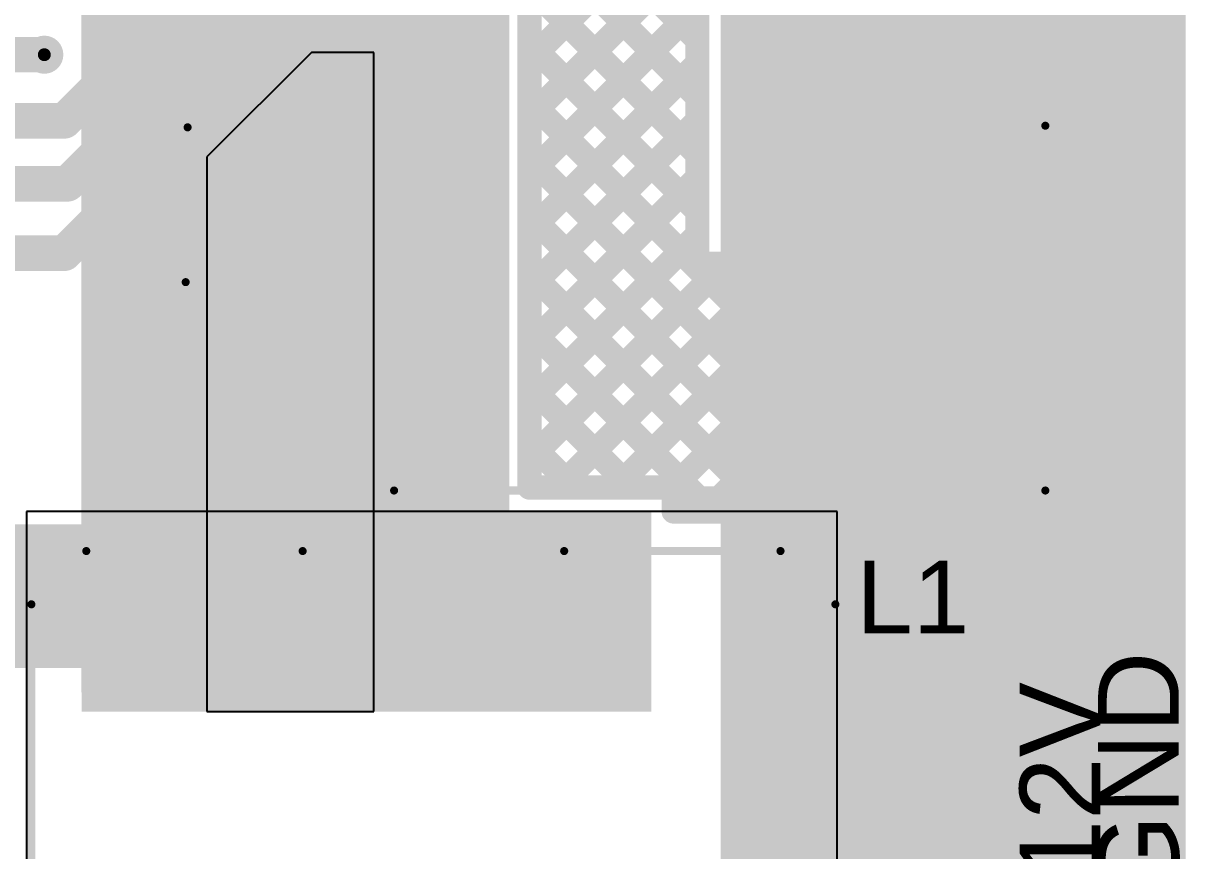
# Model space of a CAD drawing. Header units: millimetres. Extents: x -0.2 to 1.92, y -0.23 to 1.32.
# Drawn here: x 1.191 to 1.911, y 0.285 to 0.797 of the extents above; entities that cross this region are included whole.
import ezdxf

# ---------------------------------------------------------------- set-up
doc = ezdxf.new("R2010")
doc.units = ezdxf.units.MM
doc.header["$MEASUREMENT"] = 0
for name, color, linetype in [('BottomLayer', 5, 'Continuous'), ('BottomSolder', 6, 'Continuous'), ('TopLayer', 1, 'Continuous'), ('TopOverlay', 2, 'Continuous'), ('TopPaste', 8, 'Continuous'), ('TopSolder', 216, 'Continuous'), ('ViaHoleLayer', 16, 'Continuous')]:
    doc.layers.add(name, color=color, linetype=linetype)
doc.styles.add('Arial', font='', dxfattribs={"height": 0.2})
doc.styles.get('Arial').set_extended_font_data('Arial')

# ---------------------------------------------------------------- blocks, each defined once
blk = doc.blocks.new('VT1H471MI135000CE0_6')
at = {"layer": 'TopLayer'}
for points in [[(-0.32461, 0.03445), (-0.08051, 0.03445), (-0.08051, -0.03445), (-0.32461, -0.03445)], [(0.08051, 0.03445), (0.32461, 0.03445), (0.32461, -0.03445), (0.08051, -0.03445)]]:
    blk.add_hatch(color=1, dxfattribs=at).paths.add_polyline_path(points)
at = {"layer": 'TopPaste'}
for points in [[(-0.32461, 0.03445), (-0.08051, 0.03445), (-0.08051, -0.03445), (-0.32461, -0.03445)], [(0.08051, 0.03445), (0.32461, 0.03445), (0.32461, -0.03445), (0.08051, -0.03445)]]:
    blk.add_hatch(color=8, dxfattribs=at).paths.add_polyline_path(points)
at = {"layer": 'TopSolder'}
for points in [[(-0.32861, 0.03845), (-0.07651, 0.03845), (-0.07651, -0.03845), (-0.32861, -0.03845)], [(0.07651, 0.03845), (0.32861, 0.03845), (0.32861, -0.03845), (0.07651, -0.03845)]]:
    blk.add_hatch(color=216, dxfattribs=at).paths.add_polyline_path(points)
at = {"layer": 'TopOverlay', "const_width": 0.005}
for points in [[(-0.26488, -0.1389), (-0.26367, -0.04299)], [(0.26758, -0.268), (0.26758, -0.042)], [(-0.26488, -0.1389), (-0.13578, -0.268)], [(-0.13578, -0.268), (0.26758, -0.268)]]:
    blk.add_lwpolyline(points, dxfattribs=at)
at = {"layer": 'TopOverlay', "const_width": 0.0025}
for points in [[(-0.26492, -0.04299, 1), (-0.26242, -0.04299, 1)], [(0.26633, -0.042, 1), (0.26883, -0.042, 1)], [(-0.26613, -0.1389, 1), (-0.26363, -0.1389, 1)], [(-0.26613, -0.1389, 1), (-0.26363, -0.1389, 1)], [(-0.13703, -0.268, 1), (-0.13453, -0.268, 1)], [(-0.13703, -0.268, 1), (-0.13453, -0.268, 1)], [(0.26633, -0.268, 1), (0.26883, -0.268, 1)], [(0.26633, -0.268, 1), (0.26883, -0.268, 1)]]:
    blk.add_lwpolyline(points, format="xyb", close=True, dxfattribs=at)
blk = doc.blocks.new('SLF12575T_221M1R3_PF_41')
at = {"layer": 'TopLayer'}
blk.add_hatch(color=1, dxfattribs=at).paths.add_polyline_path([(0.16732, 0.06299), (0.26969, 0.06299), (0.26969, -0.06299), (0.16732, -0.06299)])
at = {"layer": 'TopPaste'}
blk.add_hatch(color=8, dxfattribs=at).paths.add_polyline_path([(0.16732, 0.06299), (0.26969, 0.06299), (0.26969, -0.06299), (0.16732, -0.06299)])
at = {"layer": 'TopSolder'}
blk.add_hatch(color=216, dxfattribs=at).paths.add_polyline_path([(0.16332, 0.06699), (0.27369, 0.06699), (0.27369, -0.06699), (0.16332, -0.06699)])
at = {"layer": 'TopOverlay', "const_width": 0.005}
for points in [[(-0.188, 0.249), (0.217, 0.249)], [(0.25, 0.215), (0.25, 0.081)], [(0.25, -0.081), (0.25, -0.215)], [(-0.217, -0.249), (0.217, -0.249)]]:
    blk.add_lwpolyline(points, dxfattribs=at)
at = {"layer": 'TopOverlay', "const_width": 0.0025}
for points in [[(0.21575, 0.249, 1), (0.21825, 0.249, 1)], [(0.21575, 0.249, 1), (0.21825, 0.249, 1)], [(0.24875, 0.215, 1), (0.25125, 0.215, 1)], [(0.24875, 0.215, 1), (0.25125, 0.215, 1)], [(0.24875, 0.081, 1), (0.25125, 0.081, 1)], [(0.24875, -0.081, 1), (0.25125, -0.081, 1)], [(0.24875, -0.215, 1), (0.25125, -0.215, 1)], [(0.24875, -0.215, 1), (0.25125, -0.215, 1)], [(0.21575, -0.249, 1), (0.21825, -0.249, 1)], [(0.21575, -0.249, 1), (0.21825, -0.249, 1)]]:
    blk.add_lwpolyline(points, format="xyb", close=True, dxfattribs=at)
at = {"layer": 'TopOverlay', "const_width": 0.005}
for points in [[(0.217, 0.249, -0.414214), (0.25, 0.215)], [(0.25, -0.215, -0.414214), (0.217, -0.249)]]:
    blk.add_lwpolyline(points, format="xyb", dxfattribs=at)

msp = doc.modelspace()

# ---------------------------------------------------------------- hatches: boundary and pattern name
at = {"layer": 'BottomLayer'}
for points in [[(1.911, 1.306), (1.623, 1.306), (1.623, -0.082), (1.911, -0.082)], [(1.356, 0.373), (1.492, 0.373), (1.492, 0.895), (1.356, 0.895)], [(1.31069, 0.371), (1.58, 0.371), (1.58, 0.49532), (1.31069, 0.49532)]]:
    msp.add_hatch(color=5, dxfattribs=at).paths.add_polyline_path(points)
h = msp.add_hatch(color=5, dxfattribs=at)
edge = h.paths.add_edge_path()
edge.add_arc((1.204, 0.778), 0.01181, 0, 360)
h = msp.add_hatch(color=5, dxfattribs=at)
edge = h.paths.add_edge_path()
edge.add_arc((1.32889, 0.721), 0.01181, 0, 360)
h = msp.add_hatch(color=5, dxfattribs=at)
edge = h.paths.add_edge_path()
edge.add_arc((1.35689, 0.721), 0.01181, 0, 360)
h = msp.add_hatch(color=5, dxfattribs=at)
edge = h.paths.add_edge_path()
edge.add_arc((1.38489, 0.721), 0.01181, 0, 360)
h = msp.add_hatch(color=5, dxfattribs=at)
edge = h.paths.add_edge_path()
edge.add_arc((1.41289, 0.721), 0.01181, 0, 360)
h = msp.add_hatch(color=5, dxfattribs=at)
edge = h.paths.add_edge_path()
edge.add_arc((1.44089, 0.721), 0.01181, 0, 360)
h = msp.add_hatch(color=5, dxfattribs=at)
edge = h.paths.add_edge_path()
edge.add_arc((1.46889, 0.721), 0.01181, 0, 360)
h = msp.add_hatch(color=5, dxfattribs=at)
edge = h.paths.add_edge_path()
edge.add_arc((1.64399, 0.721), 0.01181, 0, 360)
h = msp.add_hatch(color=5, dxfattribs=at)
edge = h.paths.add_edge_path()
edge.add_arc((1.67199, 0.721), 0.01181, 0, 360)
h = msp.add_hatch(color=5, dxfattribs=at)
edge = h.paths.add_edge_path()
edge.add_arc((1.69999, 0.721), 0.01181, 0, 360)
h = msp.add_hatch(color=5, dxfattribs=at)
edge = h.paths.add_edge_path()
edge.add_arc((1.72799, 0.721), 0.01181, 0, 360)
h = msp.add_hatch(color=5, dxfattribs=at)
edge = h.paths.add_edge_path()
edge.add_arc((1.75599, 0.721), 0.01181, 0, 360)
h = msp.add_hatch(color=5, dxfattribs=at)
edge = h.paths.add_edge_path()
edge.add_arc((1.78399, 0.721), 0.01181, 0, 360)
h = msp.add_hatch(color=5, dxfattribs=at)
edge = h.paths.add_edge_path()
edge.add_arc((1.81199, 0.721), 0.01181, 0, 360)
h = msp.add_hatch(color=5, dxfattribs=at)
edge = h.paths.add_edge_path()
edge.add_arc((1.83999, 0.721), 0.01181, 0, 360)
h = msp.add_hatch(color=5, dxfattribs=at)
edge = h.paths.add_edge_path()
edge.add_arc((1.86799, 0.721), 0.01181, 0, 360)
h = msp.add_hatch(color=5, dxfattribs=at)
edge = h.paths.add_edge_path()
edge.add_arc((1.32889, 0.687), 0.01181, 0, 360)
h = msp.add_hatch(color=5, dxfattribs=at)
edge = h.paths.add_edge_path()
edge.add_arc((1.35689, 0.687), 0.01181, 0, 360)
h = msp.add_hatch(color=5, dxfattribs=at)
edge = h.paths.add_edge_path()
edge.add_arc((1.38489, 0.687), 0.01181, 0, 360)
h = msp.add_hatch(color=5, dxfattribs=at)
edge = h.paths.add_edge_path()
edge.add_arc((1.41289, 0.687), 0.01181, 0, 360)
h = msp.add_hatch(color=5, dxfattribs=at)
edge = h.paths.add_edge_path()
edge.add_arc((1.44089, 0.687), 0.01181, 0, 360)
h = msp.add_hatch(color=5, dxfattribs=at)
edge = h.paths.add_edge_path()
edge.add_arc((1.46889, 0.687), 0.01181, 0, 360)
h = msp.add_hatch(color=5, dxfattribs=at)
edge = h.paths.add_edge_path()
edge.add_arc((1.64399, 0.687), 0.01181, 0, 360)
h = msp.add_hatch(color=5, dxfattribs=at)
edge = h.paths.add_edge_path()
edge.add_arc((1.67199, 0.687), 0.01181, 0, 360)
h = msp.add_hatch(color=5, dxfattribs=at)
edge = h.paths.add_edge_path()
edge.add_arc((1.69999, 0.687), 0.01181, 0, 360)
h = msp.add_hatch(color=5, dxfattribs=at)
edge = h.paths.add_edge_path()
edge.add_arc((1.72799, 0.687), 0.01181, 0, 360)
h = msp.add_hatch(color=5, dxfattribs=at)
edge = h.paths.add_edge_path()
edge.add_arc((1.75599, 0.687), 0.01181, 0, 360)
h = msp.add_hatch(color=5, dxfattribs=at)
edge = h.paths.add_edge_path()
edge.add_arc((1.78399, 0.687), 0.01181, 0, 360)
h = msp.add_hatch(color=5, dxfattribs=at)
edge = h.paths.add_edge_path()
edge.add_arc((1.81199, 0.687), 0.01181, 0, 360)
h = msp.add_hatch(color=5, dxfattribs=at)
edge = h.paths.add_edge_path()
edge.add_arc((1.83999, 0.687), 0.01181, 0, 360)
h = msp.add_hatch(color=5, dxfattribs=at)
edge = h.paths.add_edge_path()
edge.add_arc((1.86799, 0.687), 0.01181, 0, 360)
h = msp.add_hatch(color=5, dxfattribs=at)
edge = h.paths.add_edge_path()
edge.add_arc((1.331, 0.474), 0.01181, 0, 360)
h = msp.add_hatch(color=5, dxfattribs=at)
edge = h.paths.add_edge_path()
edge.add_arc((1.365, 0.474), 0.01181, 0, 360)
h = msp.add_hatch(color=5, dxfattribs=at)
edge = h.paths.add_edge_path()
edge.add_arc((1.525, 0.474), 0.01181, 0, 360)
h = msp.add_hatch(color=5, dxfattribs=at)
edge = h.paths.add_edge_path()
edge.add_arc((1.559, 0.474), 0.01181, 0, 360)
h = msp.add_hatch(color=5, dxfattribs=at)
edge = h.paths.add_edge_path()
edge.add_arc((1.331, 0.446), 0.01181, 0, 360)
h = msp.add_hatch(color=5, dxfattribs=at)
edge = h.paths.add_edge_path()
edge.add_arc((1.365, 0.446), 0.01181, 0, 360)
h = msp.add_hatch(color=5, dxfattribs=at)
edge = h.paths.add_edge_path()
edge.add_arc((1.525, 0.446), 0.01181, 0, 360)
h = msp.add_hatch(color=5, dxfattribs=at)
edge = h.paths.add_edge_path()
edge.add_arc((1.559, 0.446), 0.01181, 0, 360)
h = msp.add_hatch(color=5, dxfattribs=at)
edge = h.paths.add_edge_path()
edge.add_arc((1.184, 0.426), 0.01181, 0, 360)
h = msp.add_hatch(color=5, dxfattribs=at)
edge = h.paths.add_edge_path()
edge.add_arc((1.331, 0.418), 0.01181, 0, 360)
h = msp.add_hatch(color=5, dxfattribs=at)
edge = h.paths.add_edge_path()
edge.add_arc((1.365, 0.418), 0.01181, 0, 360)
h = msp.add_hatch(color=5, dxfattribs=at)
edge = h.paths.add_edge_path()
edge.add_arc((1.525, 0.418), 0.01181, 0, 360)
h = msp.add_hatch(color=5, dxfattribs=at)
edge = h.paths.add_edge_path()
edge.add_arc((1.559, 0.418), 0.01181, 0, 360)
h = msp.add_hatch(color=5, dxfattribs=at)
edge = h.paths.add_edge_path()
edge.add_arc((1.331, 0.39), 0.01181, 0, 360)
h = msp.add_hatch(color=5, dxfattribs=at)
edge = h.paths.add_edge_path()
edge.add_arc((1.365, 0.39), 0.01181, 0, 360)
h = msp.add_hatch(color=5, dxfattribs=at)
edge = h.paths.add_edge_path()
edge.add_arc((1.525, 0.39), 0.01181, 0, 360)
h = msp.add_hatch(color=5, dxfattribs=at)
edge = h.paths.add_edge_path()
edge.add_arc((1.559, 0.39), 0.01181, 0, 360)
at = {"layer": 'BottomSolder'}
h = msp.add_hatch(color=6, dxfattribs=at)
edge = h.paths.add_edge_path()
edge.add_arc((1.32889, 0.721), 0.01581, 0, 360)
h = msp.add_hatch(color=6, dxfattribs=at)
edge = h.paths.add_edge_path()
edge.add_arc((1.35689, 0.721), 0.01581, 0, 360)
h = msp.add_hatch(color=6, dxfattribs=at)
edge = h.paths.add_edge_path()
edge.add_arc((1.38489, 0.721), 0.01581, 0, 360)
h = msp.add_hatch(color=6, dxfattribs=at)
edge = h.paths.add_edge_path()
edge.add_arc((1.41289, 0.721), 0.01581, 0, 360)
h = msp.add_hatch(color=6, dxfattribs=at)
edge = h.paths.add_edge_path()
edge.add_arc((1.44089, 0.721), 0.01581, 0, 360)
h = msp.add_hatch(color=6, dxfattribs=at)
edge = h.paths.add_edge_path()
edge.add_arc((1.46889, 0.721), 0.01581, 0, 360)
h = msp.add_hatch(color=6, dxfattribs=at)
edge = h.paths.add_edge_path()
edge.add_arc((1.64399, 0.721), 0.01581, 0, 360)
h = msp.add_hatch(color=6, dxfattribs=at)
edge = h.paths.add_edge_path()
edge.add_arc((1.67199, 0.721), 0.01581, 0, 360)
h = msp.add_hatch(color=6, dxfattribs=at)
edge = h.paths.add_edge_path()
edge.add_arc((1.69999, 0.721), 0.01581, 0, 360)
h = msp.add_hatch(color=6, dxfattribs=at)
edge = h.paths.add_edge_path()
edge.add_arc((1.72799, 0.721), 0.01581, 0, 360)
h = msp.add_hatch(color=6, dxfattribs=at)
edge = h.paths.add_edge_path()
edge.add_arc((1.75599, 0.721), 0.01581, 0, 360)
h = msp.add_hatch(color=6, dxfattribs=at)
edge = h.paths.add_edge_path()
edge.add_arc((1.78399, 0.721), 0.01581, 0, 360)
h = msp.add_hatch(color=6, dxfattribs=at)
edge = h.paths.add_edge_path()
edge.add_arc((1.81199, 0.721), 0.01581, 0, 360)
h = msp.add_hatch(color=6, dxfattribs=at)
edge = h.paths.add_edge_path()
edge.add_arc((1.83999, 0.721), 0.01581, 0, 360)
h = msp.add_hatch(color=6, dxfattribs=at)
edge = h.paths.add_edge_path()
edge.add_arc((1.86799, 0.721), 0.01581, 0, 360)
h = msp.add_hatch(color=6, dxfattribs=at)
edge = h.paths.add_edge_path()
edge.add_arc((1.32889, 0.687), 0.01581, 0, 360)
h = msp.add_hatch(color=6, dxfattribs=at)
edge = h.paths.add_edge_path()
edge.add_arc((1.35689, 0.687), 0.01581, 0, 360)
h = msp.add_hatch(color=6, dxfattribs=at)
edge = h.paths.add_edge_path()
edge.add_arc((1.38489, 0.687), 0.01581, 0, 360)
h = msp.add_hatch(color=6, dxfattribs=at)
edge = h.paths.add_edge_path()
edge.add_arc((1.41289, 0.687), 0.01581, 0, 360)
h = msp.add_hatch(color=6, dxfattribs=at)
edge = h.paths.add_edge_path()
edge.add_arc((1.44089, 0.687), 0.01581, 0, 360)
h = msp.add_hatch(color=6, dxfattribs=at)
edge = h.paths.add_edge_path()
edge.add_arc((1.46889, 0.687), 0.01581, 0, 360)
h = msp.add_hatch(color=6, dxfattribs=at)
edge = h.paths.add_edge_path()
edge.add_arc((1.64399, 0.687), 0.01581, 0, 360)
h = msp.add_hatch(color=6, dxfattribs=at)
edge = h.paths.add_edge_path()
edge.add_arc((1.67199, 0.687), 0.01581, 0, 360)
h = msp.add_hatch(color=6, dxfattribs=at)
edge = h.paths.add_edge_path()
edge.add_arc((1.69999, 0.687), 0.01581, 0, 360)
h = msp.add_hatch(color=6, dxfattribs=at)
edge = h.paths.add_edge_path()
edge.add_arc((1.72799, 0.687), 0.01581, 0, 360)
h = msp.add_hatch(color=6, dxfattribs=at)
edge = h.paths.add_edge_path()
edge.add_arc((1.75599, 0.687), 0.01581, 0, 360)
h = msp.add_hatch(color=6, dxfattribs=at)
edge = h.paths.add_edge_path()
edge.add_arc((1.78399, 0.687), 0.01581, 0, 360)
h = msp.add_hatch(color=6, dxfattribs=at)
edge = h.paths.add_edge_path()
edge.add_arc((1.81199, 0.687), 0.01581, 0, 360)
h = msp.add_hatch(color=6, dxfattribs=at)
edge = h.paths.add_edge_path()
edge.add_arc((1.83999, 0.687), 0.01581, 0, 360)
h = msp.add_hatch(color=6, dxfattribs=at)
edge = h.paths.add_edge_path()
edge.add_arc((1.86799, 0.687), 0.01581, 0, 360)
h = msp.add_hatch(color=6, dxfattribs=at)
edge = h.paths.add_edge_path()
edge.add_arc((1.331, 0.474), 0.01581, 0, 360)
h = msp.add_hatch(color=6, dxfattribs=at)
edge = h.paths.add_edge_path()
edge.add_arc((1.365, 0.474), 0.01581, 0, 360)
h = msp.add_hatch(color=6, dxfattribs=at)
edge = h.paths.add_edge_path()
edge.add_arc((1.525, 0.474), 0.01581, 0, 360)
h = msp.add_hatch(color=6, dxfattribs=at)
edge = h.paths.add_edge_path()
edge.add_arc((1.559, 0.474), 0.01581, 0, 360)
h = msp.add_hatch(color=6, dxfattribs=at)
edge = h.paths.add_edge_path()
edge.add_arc((1.331, 0.446), 0.01581, 0, 360)
h = msp.add_hatch(color=6, dxfattribs=at)
edge = h.paths.add_edge_path()
edge.add_arc((1.365, 0.446), 0.01581, 0, 360)
h = msp.add_hatch(color=6, dxfattribs=at)
edge = h.paths.add_edge_path()
edge.add_arc((1.525, 0.446), 0.01581, 0, 360)
h = msp.add_hatch(color=6, dxfattribs=at)
edge = h.paths.add_edge_path()
edge.add_arc((1.559, 0.446), 0.01581, 0, 360)
h = msp.add_hatch(color=6, dxfattribs=at)
edge = h.paths.add_edge_path()
edge.add_arc((1.331, 0.418), 0.01581, 0, 360)
h = msp.add_hatch(color=6, dxfattribs=at)
edge = h.paths.add_edge_path()
edge.add_arc((1.365, 0.418), 0.01581, 0, 360)
h = msp.add_hatch(color=6, dxfattribs=at)
edge = h.paths.add_edge_path()
edge.add_arc((1.525, 0.418), 0.01581, 0, 360)
h = msp.add_hatch(color=6, dxfattribs=at)
edge = h.paths.add_edge_path()
edge.add_arc((1.559, 0.418), 0.01581, 0, 360)
h = msp.add_hatch(color=6, dxfattribs=at)
edge = h.paths.add_edge_path()
edge.add_arc((1.331, 0.39), 0.01581, 0, 360)
h = msp.add_hatch(color=6, dxfattribs=at)
edge = h.paths.add_edge_path()
edge.add_arc((1.365, 0.39), 0.01581, 0, 360)
h = msp.add_hatch(color=6, dxfattribs=at)
edge = h.paths.add_edge_path()
edge.add_arc((1.525, 0.39), 0.01581, 0, 360)
h = msp.add_hatch(color=6, dxfattribs=at)
edge = h.paths.add_edge_path()
edge.add_arc((1.559, 0.39), 0.01581, 0, 360)
at = {"layer": 'TopLayer'}
for points in [[(1.623, 0.663), (1.89, 0.663), (1.89, 0.888), (1.623, 0.888)], [(1.227, 0.383), (1.49, 0.383), (1.49, 0.882), (1.227, 0.882)], [(1.57931, 0.49532), (1.22719, 0.49532), (1.22719, 0.371), (1.57931, 0.371)], [(1.02, 0.398), (1.579, 0.398), (1.579, 0.487), (1.02, 0.487)]]:
    msp.add_hatch(color=1, dxfattribs=at).paths.add_polyline_path(points)
h = msp.add_hatch(color=1, dxfattribs=at)
edge = h.paths.add_edge_path()
edge.add_arc((1.204, 0.778), 0.01181, 0, 360)
h = msp.add_hatch(color=1, dxfattribs=at)
edge = h.paths.add_edge_path()
edge.add_arc((1.32889, 0.721), 0.01181, 0, 360)
h = msp.add_hatch(color=1, dxfattribs=at)
edge = h.paths.add_edge_path()
edge.add_arc((1.35689, 0.721), 0.01181, 0, 360)
h = msp.add_hatch(color=1, dxfattribs=at)
edge = h.paths.add_edge_path()
edge.add_arc((1.38489, 0.721), 0.01181, 0, 360)
h = msp.add_hatch(color=1, dxfattribs=at)
edge = h.paths.add_edge_path()
edge.add_arc((1.41289, 0.721), 0.01181, 0, 360)
h = msp.add_hatch(color=1, dxfattribs=at)
edge = h.paths.add_edge_path()
edge.add_arc((1.44089, 0.721), 0.01181, 0, 360)
h = msp.add_hatch(color=1, dxfattribs=at)
edge = h.paths.add_edge_path()
edge.add_arc((1.46889, 0.721), 0.01181, 0, 360)
h = msp.add_hatch(color=1, dxfattribs=at)
edge = h.paths.add_edge_path()
edge.add_arc((1.64399, 0.721), 0.01181, 0, 360)
h = msp.add_hatch(color=1, dxfattribs=at)
edge = h.paths.add_edge_path()
edge.add_arc((1.67199, 0.721), 0.01181, 0, 360)
h = msp.add_hatch(color=1, dxfattribs=at)
edge = h.paths.add_edge_path()
edge.add_arc((1.69999, 0.721), 0.01181, 0, 360)
h = msp.add_hatch(color=1, dxfattribs=at)
edge = h.paths.add_edge_path()
edge.add_arc((1.72799, 0.721), 0.01181, 0, 360)
h = msp.add_hatch(color=1, dxfattribs=at)
edge = h.paths.add_edge_path()
edge.add_arc((1.75599, 0.721), 0.01181, 0, 360)
h = msp.add_hatch(color=1, dxfattribs=at)
edge = h.paths.add_edge_path()
edge.add_arc((1.78399, 0.721), 0.01181, 0, 360)
h = msp.add_hatch(color=1, dxfattribs=at)
edge = h.paths.add_edge_path()
edge.add_arc((1.81199, 0.721), 0.01181, 0, 360)
h = msp.add_hatch(color=1, dxfattribs=at)
edge = h.paths.add_edge_path()
edge.add_arc((1.83999, 0.721), 0.01181, 0, 360)
h = msp.add_hatch(color=1, dxfattribs=at)
edge = h.paths.add_edge_path()
edge.add_arc((1.86799, 0.721), 0.01181, 0, 360)
h = msp.add_hatch(color=1, dxfattribs=at)
edge = h.paths.add_edge_path()
edge.add_arc((1.32889, 0.687), 0.01181, 0, 360)
h = msp.add_hatch(color=1, dxfattribs=at)
edge = h.paths.add_edge_path()
edge.add_arc((1.35689, 0.687), 0.01181, 0, 360)
h = msp.add_hatch(color=1, dxfattribs=at)
edge = h.paths.add_edge_path()
edge.add_arc((1.38489, 0.687), 0.01181, 0, 360)
h = msp.add_hatch(color=1, dxfattribs=at)
edge = h.paths.add_edge_path()
edge.add_arc((1.41289, 0.687), 0.01181, 0, 360)
h = msp.add_hatch(color=1, dxfattribs=at)
edge = h.paths.add_edge_path()
edge.add_arc((1.44089, 0.687), 0.01181, 0, 360)
h = msp.add_hatch(color=1, dxfattribs=at)
edge = h.paths.add_edge_path()
edge.add_arc((1.46889, 0.687), 0.01181, 0, 360)
h = msp.add_hatch(color=1, dxfattribs=at)
edge = h.paths.add_edge_path()
edge.add_arc((1.64399, 0.687), 0.01181, 0, 360)
h = msp.add_hatch(color=1, dxfattribs=at)
edge = h.paths.add_edge_path()
edge.add_arc((1.67199, 0.687), 0.01181, 0, 360)
h = msp.add_hatch(color=1, dxfattribs=at)
edge = h.paths.add_edge_path()
edge.add_arc((1.69999, 0.687), 0.01181, 0, 360)
h = msp.add_hatch(color=1, dxfattribs=at)
edge = h.paths.add_edge_path()
edge.add_arc((1.72799, 0.687), 0.01181, 0, 360)
h = msp.add_hatch(color=1, dxfattribs=at)
edge = h.paths.add_edge_path()
edge.add_arc((1.75599, 0.687), 0.01181, 0, 360)
h = msp.add_hatch(color=1, dxfattribs=at)
edge = h.paths.add_edge_path()
edge.add_arc((1.78399, 0.687), 0.01181, 0, 360)
h = msp.add_hatch(color=1, dxfattribs=at)
edge = h.paths.add_edge_path()
edge.add_arc((1.81199, 0.687), 0.01181, 0, 360)
h = msp.add_hatch(color=1, dxfattribs=at)
edge = h.paths.add_edge_path()
edge.add_arc((1.83999, 0.687), 0.01181, 0, 360)
h = msp.add_hatch(color=1, dxfattribs=at)
edge = h.paths.add_edge_path()
edge.add_arc((1.86799, 0.687), 0.01181, 0, 360)
h = msp.add_hatch(color=1, dxfattribs=at)
edge = h.paths.add_edge_path()
edge.add_arc((1.331, 0.474), 0.01181, 0, 360)
h = msp.add_hatch(color=1, dxfattribs=at)
edge = h.paths.add_edge_path()
edge.add_arc((1.365, 0.474), 0.01181, 0, 360)
h = msp.add_hatch(color=1, dxfattribs=at)
edge = h.paths.add_edge_path()
edge.add_arc((1.525, 0.474), 0.01181, 0, 360)
h = msp.add_hatch(color=1, dxfattribs=at)
edge = h.paths.add_edge_path()
edge.add_arc((1.559, 0.474), 0.01181, 0, 360)
h = msp.add_hatch(color=1, dxfattribs=at)
edge = h.paths.add_edge_path()
edge.add_arc((1.331, 0.446), 0.01181, 0, 360)
h = msp.add_hatch(color=1, dxfattribs=at)
edge = h.paths.add_edge_path()
edge.add_arc((1.365, 0.446), 0.01181, 0, 360)
h = msp.add_hatch(color=1, dxfattribs=at)
edge = h.paths.add_edge_path()
edge.add_arc((1.525, 0.446), 0.01181, 0, 360)
h = msp.add_hatch(color=1, dxfattribs=at)
edge = h.paths.add_edge_path()
edge.add_arc((1.559, 0.446), 0.01181, 0, 360)
h = msp.add_hatch(color=1, dxfattribs=at)
edge = h.paths.add_edge_path()
edge.add_arc((1.184, 0.426), 0.01181, 0, 360)
h = msp.add_hatch(color=1, dxfattribs=at)
edge = h.paths.add_edge_path()
edge.add_arc((1.331, 0.418), 0.01181, 0, 360)
h = msp.add_hatch(color=1, dxfattribs=at)
edge = h.paths.add_edge_path()
edge.add_arc((1.365, 0.418), 0.01181, 0, 360)
h = msp.add_hatch(color=1, dxfattribs=at)
edge = h.paths.add_edge_path()
edge.add_arc((1.525, 0.418), 0.01181, 0, 360)
h = msp.add_hatch(color=1, dxfattribs=at)
edge = h.paths.add_edge_path()
edge.add_arc((1.559, 0.418), 0.01181, 0, 360)
h = msp.add_hatch(color=1, dxfattribs=at)
edge = h.paths.add_edge_path()
edge.add_arc((1.331, 0.39), 0.01181, 0, 360)
h = msp.add_hatch(color=1, dxfattribs=at)
edge = h.paths.add_edge_path()
edge.add_arc((1.365, 0.39), 0.01181, 0, 360)
h = msp.add_hatch(color=1, dxfattribs=at)
edge = h.paths.add_edge_path()
edge.add_arc((1.525, 0.39), 0.01181, 0, 360)
h = msp.add_hatch(color=1, dxfattribs=at)
edge = h.paths.add_edge_path()
edge.add_arc((1.559, 0.39), 0.01181, 0, 360)
at = {"layer": 'TopSolder'}
h = msp.add_hatch(color=216, dxfattribs=at)
edge = h.paths.add_edge_path()
edge.add_arc((1.32889, 0.721), 0.01581, 0, 360)
h = msp.add_hatch(color=216, dxfattribs=at)
edge = h.paths.add_edge_path()
edge.add_arc((1.35689, 0.721), 0.01581, 0, 360)
h = msp.add_hatch(color=216, dxfattribs=at)
edge = h.paths.add_edge_path()
edge.add_arc((1.38489, 0.721), 0.01581, 0, 360)
h = msp.add_hatch(color=216, dxfattribs=at)
edge = h.paths.add_edge_path()
edge.add_arc((1.41289, 0.721), 0.01581, 0, 360)
h = msp.add_hatch(color=216, dxfattribs=at)
edge = h.paths.add_edge_path()
edge.add_arc((1.44089, 0.721), 0.01581, 0, 360)
h = msp.add_hatch(color=216, dxfattribs=at)
edge = h.paths.add_edge_path()
edge.add_arc((1.46889, 0.721), 0.01581, 0, 360)
h = msp.add_hatch(color=216, dxfattribs=at)
edge = h.paths.add_edge_path()
edge.add_arc((1.64399, 0.721), 0.01581, 0, 360)
h = msp.add_hatch(color=216, dxfattribs=at)
edge = h.paths.add_edge_path()
edge.add_arc((1.67199, 0.721), 0.01581, 0, 360)
h = msp.add_hatch(color=216, dxfattribs=at)
edge = h.paths.add_edge_path()
edge.add_arc((1.69999, 0.721), 0.01581, 0, 360)
h = msp.add_hatch(color=216, dxfattribs=at)
edge = h.paths.add_edge_path()
edge.add_arc((1.72799, 0.721), 0.01581, 0, 360)
h = msp.add_hatch(color=216, dxfattribs=at)
edge = h.paths.add_edge_path()
edge.add_arc((1.75599, 0.721), 0.01581, 0, 360)
h = msp.add_hatch(color=216, dxfattribs=at)
edge = h.paths.add_edge_path()
edge.add_arc((1.78399, 0.721), 0.01581, 0, 360)
h = msp.add_hatch(color=216, dxfattribs=at)
edge = h.paths.add_edge_path()
edge.add_arc((1.81199, 0.721), 0.01581, 0, 360)
h = msp.add_hatch(color=216, dxfattribs=at)
edge = h.paths.add_edge_path()
edge.add_arc((1.83999, 0.721), 0.01581, 0, 360)
h = msp.add_hatch(color=216, dxfattribs=at)
edge = h.paths.add_edge_path()
edge.add_arc((1.86799, 0.721), 0.01581, 0, 360)
h = msp.add_hatch(color=216, dxfattribs=at)
edge = h.paths.add_edge_path()
edge.add_arc((1.32889, 0.687), 0.01581, 0, 360)
h = msp.add_hatch(color=216, dxfattribs=at)
edge = h.paths.add_edge_path()
edge.add_arc((1.35689, 0.687), 0.01581, 0, 360)
h = msp.add_hatch(color=216, dxfattribs=at)
edge = h.paths.add_edge_path()
edge.add_arc((1.38489, 0.687), 0.01581, 0, 360)
h = msp.add_hatch(color=216, dxfattribs=at)
edge = h.paths.add_edge_path()
edge.add_arc((1.41289, 0.687), 0.01581, 0, 360)
h = msp.add_hatch(color=216, dxfattribs=at)
edge = h.paths.add_edge_path()
edge.add_arc((1.44089, 0.687), 0.01581, 0, 360)
h = msp.add_hatch(color=216, dxfattribs=at)
edge = h.paths.add_edge_path()
edge.add_arc((1.46889, 0.687), 0.01581, 0, 360)
h = msp.add_hatch(color=216, dxfattribs=at)
edge = h.paths.add_edge_path()
edge.add_arc((1.64399, 0.687), 0.01581, 0, 360)
h = msp.add_hatch(color=216, dxfattribs=at)
edge = h.paths.add_edge_path()
edge.add_arc((1.67199, 0.687), 0.01581, 0, 360)
h = msp.add_hatch(color=216, dxfattribs=at)
edge = h.paths.add_edge_path()
edge.add_arc((1.69999, 0.687), 0.01581, 0, 360)
h = msp.add_hatch(color=216, dxfattribs=at)
edge = h.paths.add_edge_path()
edge.add_arc((1.72799, 0.687), 0.01581, 0, 360)
h = msp.add_hatch(color=216, dxfattribs=at)
edge = h.paths.add_edge_path()
edge.add_arc((1.75599, 0.687), 0.01581, 0, 360)
h = msp.add_hatch(color=216, dxfattribs=at)
edge = h.paths.add_edge_path()
edge.add_arc((1.78399, 0.687), 0.01581, 0, 360)
h = msp.add_hatch(color=216, dxfattribs=at)
edge = h.paths.add_edge_path()
edge.add_arc((1.81199, 0.687), 0.01581, 0, 360)
h = msp.add_hatch(color=216, dxfattribs=at)
edge = h.paths.add_edge_path()
edge.add_arc((1.83999, 0.687), 0.01581, 0, 360)
h = msp.add_hatch(color=216, dxfattribs=at)
edge = h.paths.add_edge_path()
edge.add_arc((1.86799, 0.687), 0.01581, 0, 360)
h = msp.add_hatch(color=216, dxfattribs=at)
edge = h.paths.add_edge_path()
edge.add_arc((1.331, 0.474), 0.01581, 0, 360)
h = msp.add_hatch(color=216, dxfattribs=at)
edge = h.paths.add_edge_path()
edge.add_arc((1.365, 0.474), 0.01581, 0, 360)
h = msp.add_hatch(color=216, dxfattribs=at)
edge = h.paths.add_edge_path()
edge.add_arc((1.525, 0.474), 0.01581, 0, 360)
h = msp.add_hatch(color=216, dxfattribs=at)
edge = h.paths.add_edge_path()
edge.add_arc((1.559, 0.474), 0.01581, 0, 360)
h = msp.add_hatch(color=216, dxfattribs=at)
edge = h.paths.add_edge_path()
edge.add_arc((1.331, 0.446), 0.01581, 0, 360)
h = msp.add_hatch(color=216, dxfattribs=at)
edge = h.paths.add_edge_path()
edge.add_arc((1.365, 0.446), 0.01581, 0, 360)
h = msp.add_hatch(color=216, dxfattribs=at)
edge = h.paths.add_edge_path()
edge.add_arc((1.525, 0.446), 0.01581, 0, 360)
h = msp.add_hatch(color=216, dxfattribs=at)
edge = h.paths.add_edge_path()
edge.add_arc((1.559, 0.446), 0.01581, 0, 360)
h = msp.add_hatch(color=216, dxfattribs=at)
edge = h.paths.add_edge_path()
edge.add_arc((1.331, 0.418), 0.01581, 0, 360)
h = msp.add_hatch(color=216, dxfattribs=at)
edge = h.paths.add_edge_path()
edge.add_arc((1.365, 0.418), 0.01581, 0, 360)
h = msp.add_hatch(color=216, dxfattribs=at)
edge = h.paths.add_edge_path()
edge.add_arc((1.525, 0.418), 0.01581, 0, 360)
h = msp.add_hatch(color=216, dxfattribs=at)
edge = h.paths.add_edge_path()
edge.add_arc((1.559, 0.418), 0.01581, 0, 360)
h = msp.add_hatch(color=216, dxfattribs=at)
edge = h.paths.add_edge_path()
edge.add_arc((1.331, 0.39), 0.01581, 0, 360)
h = msp.add_hatch(color=216, dxfattribs=at)
edge = h.paths.add_edge_path()
edge.add_arc((1.365, 0.39), 0.01581, 0, 360)
h = msp.add_hatch(color=216, dxfattribs=at)
edge = h.paths.add_edge_path()
edge.add_arc((1.525, 0.39), 0.01581, 0, 360)
h = msp.add_hatch(color=216, dxfattribs=at)
edge = h.paths.add_edge_path()
edge.add_arc((1.559, 0.39), 0.01581, 0, 360)
at = {"layer": 'ViaHoleLayer'}
h = msp.add_hatch(color=16, dxfattribs=at)
edge = h.paths.add_edge_path()
edge.add_arc((1.204, 0.778), 0.00591, 0, 360)
h = msp.add_hatch(color=16, dxfattribs=at)
edge = h.paths.add_edge_path()
edge.add_arc((1.32889, 0.721), 0.00591, 0, 360)
h = msp.add_hatch(color=16, dxfattribs=at)
edge = h.paths.add_edge_path()
edge.add_arc((1.35689, 0.721), 0.00591, 0, 360)
h = msp.add_hatch(color=16, dxfattribs=at)
edge = h.paths.add_edge_path()
edge.add_arc((1.38489, 0.721), 0.00591, 0, 360)
h = msp.add_hatch(color=16, dxfattribs=at)
edge = h.paths.add_edge_path()
edge.add_arc((1.41289, 0.721), 0.00591, 0, 360)
h = msp.add_hatch(color=16, dxfattribs=at)
edge = h.paths.add_edge_path()
edge.add_arc((1.44089, 0.721), 0.00591, 0, 360)
h = msp.add_hatch(color=16, dxfattribs=at)
edge = h.paths.add_edge_path()
edge.add_arc((1.46889, 0.721), 0.00591, 0, 360)
h = msp.add_hatch(color=16, dxfattribs=at)
edge = h.paths.add_edge_path()
edge.add_arc((1.64399, 0.721), 0.00591, 0, 360)
h = msp.add_hatch(color=16, dxfattribs=at)
edge = h.paths.add_edge_path()
edge.add_arc((1.67199, 0.721), 0.00591, 0, 360)
h = msp.add_hatch(color=16, dxfattribs=at)
edge = h.paths.add_edge_path()
edge.add_arc((1.69999, 0.721), 0.00591, 0, 360)
h = msp.add_hatch(color=16, dxfattribs=at)
edge = h.paths.add_edge_path()
edge.add_arc((1.72799, 0.721), 0.00591, 0, 360)
h = msp.add_hatch(color=16, dxfattribs=at)
edge = h.paths.add_edge_path()
edge.add_arc((1.75599, 0.721), 0.00591, 0, 360)
h = msp.add_hatch(color=16, dxfattribs=at)
edge = h.paths.add_edge_path()
edge.add_arc((1.78399, 0.721), 0.00591, 0, 360)
h = msp.add_hatch(color=16, dxfattribs=at)
edge = h.paths.add_edge_path()
edge.add_arc((1.81199, 0.721), 0.00591, 0, 360)
h = msp.add_hatch(color=16, dxfattribs=at)
edge = h.paths.add_edge_path()
edge.add_arc((1.83999, 0.721), 0.00591, 0, 360)
h = msp.add_hatch(color=16, dxfattribs=at)
edge = h.paths.add_edge_path()
edge.add_arc((1.86799, 0.721), 0.00591, 0, 360)
h = msp.add_hatch(color=16, dxfattribs=at)
edge = h.paths.add_edge_path()
edge.add_arc((1.32889, 0.687), 0.00591, 0, 360)
h = msp.add_hatch(color=16, dxfattribs=at)
edge = h.paths.add_edge_path()
edge.add_arc((1.35689, 0.687), 0.00591, 0, 360)
h = msp.add_hatch(color=16, dxfattribs=at)
edge = h.paths.add_edge_path()
edge.add_arc((1.38489, 0.687), 0.00591, 0, 360)
h = msp.add_hatch(color=16, dxfattribs=at)
edge = h.paths.add_edge_path()
edge.add_arc((1.41289, 0.687), 0.00591, 0, 360)
h = msp.add_hatch(color=16, dxfattribs=at)
edge = h.paths.add_edge_path()
edge.add_arc((1.44089, 0.687), 0.00591, 0, 360)
h = msp.add_hatch(color=16, dxfattribs=at)
edge = h.paths.add_edge_path()
edge.add_arc((1.46889, 0.687), 0.00591, 0, 360)
h = msp.add_hatch(color=16, dxfattribs=at)
edge = h.paths.add_edge_path()
edge.add_arc((1.64399, 0.687), 0.00591, 0, 360)
h = msp.add_hatch(color=16, dxfattribs=at)
edge = h.paths.add_edge_path()
edge.add_arc((1.67199, 0.687), 0.00591, 0, 360)
h = msp.add_hatch(color=16, dxfattribs=at)
edge = h.paths.add_edge_path()
edge.add_arc((1.69999, 0.687), 0.00591, 0, 360)
h = msp.add_hatch(color=16, dxfattribs=at)
edge = h.paths.add_edge_path()
edge.add_arc((1.72799, 0.687), 0.00591, 0, 360)
h = msp.add_hatch(color=16, dxfattribs=at)
edge = h.paths.add_edge_path()
edge.add_arc((1.75599, 0.687), 0.00591, 0, 360)
h = msp.add_hatch(color=16, dxfattribs=at)
edge = h.paths.add_edge_path()
edge.add_arc((1.78399, 0.687), 0.00591, 0, 360)
h = msp.add_hatch(color=16, dxfattribs=at)
edge = h.paths.add_edge_path()
edge.add_arc((1.81199, 0.687), 0.00591, 0, 360)
h = msp.add_hatch(color=16, dxfattribs=at)
edge = h.paths.add_edge_path()
edge.add_arc((1.83999, 0.687), 0.00591, 0, 360)
h = msp.add_hatch(color=16, dxfattribs=at)
edge = h.paths.add_edge_path()
edge.add_arc((1.86799, 0.687), 0.00591, 0, 360)
h = msp.add_hatch(color=16, dxfattribs=at)
edge = h.paths.add_edge_path()
edge.add_arc((1.331, 0.474), 0.00591, 0, 360)
h = msp.add_hatch(color=16, dxfattribs=at)
edge = h.paths.add_edge_path()
edge.add_arc((1.365, 0.474), 0.00591, 0, 360)
h = msp.add_hatch(color=16, dxfattribs=at)
edge = h.paths.add_edge_path()
edge.add_arc((1.525, 0.474), 0.00591, 0, 360)
h = msp.add_hatch(color=16, dxfattribs=at)
edge = h.paths.add_edge_path()
edge.add_arc((1.559, 0.474), 0.00591, 0, 360)
h = msp.add_hatch(color=16, dxfattribs=at)
edge = h.paths.add_edge_path()
edge.add_arc((1.331, 0.446), 0.00591, 0, 360)
h = msp.add_hatch(color=16, dxfattribs=at)
edge = h.paths.add_edge_path()
edge.add_arc((1.365, 0.446), 0.00591, 0, 360)
h = msp.add_hatch(color=16, dxfattribs=at)
edge = h.paths.add_edge_path()
edge.add_arc((1.525, 0.446), 0.00591, 0, 360)
h = msp.add_hatch(color=16, dxfattribs=at)
edge = h.paths.add_edge_path()
edge.add_arc((1.559, 0.446), 0.00591, 0, 360)
h = msp.add_hatch(color=16, dxfattribs=at)
edge = h.paths.add_edge_path()
edge.add_arc((1.331, 0.418), 0.00591, 0, 360)
h = msp.add_hatch(color=16, dxfattribs=at)
edge = h.paths.add_edge_path()
edge.add_arc((1.365, 0.418), 0.00591, 0, 360)
h = msp.add_hatch(color=16, dxfattribs=at)
edge = h.paths.add_edge_path()
edge.add_arc((1.525, 0.418), 0.00591, 0, 360)
h = msp.add_hatch(color=16, dxfattribs=at)
edge = h.paths.add_edge_path()
edge.add_arc((1.559, 0.418), 0.00591, 0, 360)
h = msp.add_hatch(color=16, dxfattribs=at)
edge = h.paths.add_edge_path()
edge.add_arc((1.331, 0.39), 0.00591, 0, 360)
h = msp.add_hatch(color=16, dxfattribs=at)
edge = h.paths.add_edge_path()
edge.add_arc((1.365, 0.39), 0.00591, 0, 360)
h = msp.add_hatch(color=16, dxfattribs=at)
edge = h.paths.add_edge_path()
edge.add_arc((1.525, 0.39), 0.00591, 0, 360)
h = msp.add_hatch(color=16, dxfattribs=at)
edge = h.paths.add_edge_path()
edge.add_arc((1.559, 0.39), 0.00591, 0, 360)

# ---------------------------------------------------------------- linework, layer by layer
at = {"layer": 'BottomLayer'}
for p, q in [((1.3694, 0.7794), (1.30469, 0.71469)), ((1.408, 0.7794), (1.3694, 0.7794)), ((1.408, 0.371), (1.408, 0.7794)), ((1.30469, 0.71469), (1.30469, 0.371)), ((1.30469, 0.371), (1.408, 0.371))]:
    msp.add_line(p, q, dxfattribs=at)
for points, const_width in [([(1.827, 0.738), (1.827, 0.998)], 0.05), ([(1.249, 0.76965), (1.249, 0.96)], 0.022), ([(1.29, 0.76964), (1.29, 0.96)], 0.022), ([(1.333, 0.77163), (1.333, 0.961)], 0.022), ([(1.152, 0.778), (1.204, 0.778)], 0.022), ([(1.21635, 0.737), (1.249, 0.76965)], 0.022), ([(1.21637, 0.655), (1.333, 0.77163)], 0.022), ([(1.21836, 0.698), (1.29, 0.76964)], 0.022), ([(1.827, 0.738), (1.828, 0.737)], 0.05), ([(1.828, 0), (1.828, 0.737)], 0.05), ([(1.138, 0.737), (1.21635, 0.737)], 0.022), ([(1.122, 0.698), (1.21836, 0.698)], 0.022), ([(0.978, 0.655), (1.21637, 0.655)], 0.022), ([(0.925, 0.167), (1.184, 0.426)], 0.04)]:
    msp.add_lwpolyline(points, dxfattribs=dict(at, const_width=const_width))
for points, const_width in [([(1.1985, 0.778, 1), (1.2095, 0.778, 1)], 0.011), ([(1.2435, 0.76965, 1), (1.2545, 0.76965, 1)], 0.011), ([(1.2435, 0.76965, 1), (1.2545, 0.76965, 1)], 0.011), ([(1.2845, 0.76964, 1), (1.2955, 0.76964, 1)], 0.011), ([(1.2845, 0.76964, 1), (1.2955, 0.76964, 1)], 0.011), ([(1.3275, 0.77163, 1), (1.3385, 0.77163, 1)], 0.011), ([(1.3275, 0.77163, 1), (1.3385, 0.77163, 1)], 0.011), ([(1.8145, 0.738, 1), (1.8395, 0.738, 1)], 0.025), ([(1.8145, 0.738, 1), (1.8395, 0.738, 1)], 0.025), ([(1.8155, 0.737, 1), (1.8405, 0.737, 1)], 0.025), ([(1.8155, 0.737, 1), (1.8405, 0.737, 1)], 0.025), ([(1.21085, 0.737, 1), (1.22185, 0.737, 1)], 0.011), ([(1.21085, 0.737, 1), (1.22185, 0.737, 1)], 0.011), ([(1.21286, 0.698, 1), (1.22386, 0.698, 1)], 0.011), ([(1.21286, 0.698, 1), (1.22386, 0.698, 1)], 0.011), ([(1.21087, 0.655, 1), (1.22187, 0.655, 1)], 0.011), ([(1.21087, 0.655, 1), (1.22187, 0.655, 1)], 0.011), ([(1.174, 0.426, 1), (1.194, 0.426, 1)], 0.02)]:
    msp.add_lwpolyline(points, format="xyb", close=True, dxfattribs=dict(at, const_width=const_width))
at = {"layer": 'TopLayer'}
for p, q in [((1.695, 0.495), (1.193, 0.495)), ((1.193, 0.495), (1.193, -0.077)), ((1.695, -0.077), (1.695, 0.495))]:
    msp.add_line(p, q, dxfattribs=at)
for points, const_width in [([(1.6085, 0.6485), (1.6085, 0.9025)], 0.015), ([(1.5045, 0.50982), (1.5045, 0.8965)], 0.015), ([(1.5045, 0.89101), (1.6085, 0.78701)], 0.015), ([(1.5045, 0.77466), (1.6085, 0.87866)], 0.015), ([(1.5045, 0.85566), (1.6085, 0.75166)], 0.015), ([(1.5045, 0.73931), (1.6085, 0.84331)], 0.015), ([(1.5045, 0.8203), (1.6085, 0.7163)], 0.015), ([(1.5045, 0.70395), (1.6085, 0.80795)], 0.015), ([(1.5045, 0.78495), (1.6085, 0.68095)], 0.015), ([(1.166, 0.778), (1.204, 0.778)], 0.008), ([(1.5045, 0.6686), (1.6085, 0.7726)], 0.015), ([(1.5045, 0.74959), (1.848, 0.40609)], 0.015), ([(1.5045, 0.63324), (1.6085, 0.73724)], 0.015), ([(1.5045, 0.71424), (1.848, 0.37074)], 0.015), ([(1.5045, 0.59789), (1.6085, 0.70189)], 0.015), ([(1.5045, 0.67888), (1.68838, 0.495)], 0.015), ([(1.5045, 0.56253), (1.6085, 0.66653)], 0.015), ([(1.5045, 0.52718), (1.62582, 0.6485)], 0.015), ([(1.52249, 0.50982), (1.66118, 0.6485)], 0.015), ([(1.55785, 0.50982), (1.69653, 0.6485)], 0.015), ([(1.5932, 0.50982), (1.73189, 0.6485)], 0.015), ([(1.6085, 0.6485), (1.848, 0.6485)], 0.015), ([(1.61374, 0.495), (1.76724, 0.6485)], 0.015), ([(1.64095, 0.6485), (1.848, 0.44145)], 0.015), ([(1.6491, 0.495), (1.8026, 0.6485)], 0.015), ([(1.6763, 0.6485), (1.848, 0.4768)], 0.015), ([(1.68446, 0.495), (1.83796, 0.6485)], 0.015), ([(1.71166, 0.6485), (1.848, 0.51216)], 0.015), ([(1.74701, 0.6485), (1.848, 0.54751)], 0.015), ([(1.78237, 0.6485), (1.848, 0.58287)], 0.015), ([(1.81772, 0.6485), (1.848, 0.61822)], 0.015), ([(1.848, 0.09414), (1.848, 0.6485)], 0.015), ([(1.5045, 0.64353), (1.65303, 0.495)], 0.015), ([(1.695, 0.47019), (1.848, 0.62319)], 0.015), ([(1.5045, 0.60817), (1.61767, 0.495)], 0.015), ([(1.695, 0.43483), (1.848, 0.58783)], 0.015), ([(1.5045, 0.57282), (1.5675, 0.50982)], 0.015), ([(1.695, 0.39948), (1.848, 0.55248)], 0.015), ([(1.5045, 0.53746), (1.53215, 0.50982)], 0.015), ([(1.695, 0.36412), (1.848, 0.51712)], 0.015), ([(1.5045, 0.50982), (1.59381, 0.50982)], 0.015), ([(1.59381, 0.495), (1.59381, 0.50982)], 0.015), ([(1.59381, 0.495), (1.695, 0.495)], 0.015), ([(1.695, 0.006), (1.695, 0.495)], 0.015), ([(1.695, 0.48838), (1.848, 0.33538)], 0.015), ([(1.695, 0.32877), (1.848, 0.48177)], 0.015), ([(1.695, 0.45303), (1.848, 0.30003)], 0.015), ([(1.695, 0.29341), (1.848, 0.44641)], 0.015), ([(1.695, 0.41767), (1.848, 0.26467)], 0.015), ([(1.695, 0.25806), (1.848, 0.41106)], 0.015), ([(1.695, 0.38232), (1.848, 0.22932)], 0.015), ([(1.695, 0.2227), (1.848, 0.3757)], 0.015), ([(1.695, 0.34696), (1.848, 0.19396)], 0.015), ([(1.695, 0.18735), (1.848, 0.34035)], 0.015), ([(1.695, 0.31161), (1.848, 0.15861)], 0.015), ([(1.695, 0.15199), (1.848, 0.30499)], 0.015)]:
    msp.add_lwpolyline(points, dxfattribs=dict(at, const_width=const_width))
for points, const_width in [([(1.50075, 0.78495, 1), (1.50825, 0.78495, 1)], 0.0075), ([(1.60475, 0.78701, 1), (1.61225, 0.78701, 1)], 0.0075), ([(1.202, 0.778, 1), (1.206, 0.778, 1)], 0.004), ([(1.50075, 0.77466, 1), (1.50825, 0.77466, 1)], 0.0075), ([(1.60475, 0.7726, 1), (1.61225, 0.7726, 1)], 0.0075), ([(1.50075, 0.74959, 1), (1.50825, 0.74959, 1)], 0.0075), ([(1.60475, 0.75166, 1), (1.61225, 0.75166, 1)], 0.0075), ([(1.50075, 0.73931, 1), (1.50825, 0.73931, 1)], 0.0075), ([(1.60475, 0.73724, 1), (1.61225, 0.73724, 1)], 0.0075), ([(1.50075, 0.71424, 1), (1.50825, 0.71424, 1)], 0.0075), ([(1.60475, 0.7163, 1), (1.61225, 0.7163, 1)], 0.0075), ([(1.50075, 0.70395, 1), (1.50825, 0.70395, 1)], 0.0075), ([(1.60475, 0.70189, 1), (1.61225, 0.70189, 1)], 0.0075), ([(1.50075, 0.67888, 1), (1.50825, 0.67888, 1)], 0.0075), ([(1.60475, 0.68095, 1), (1.61225, 0.68095, 1)], 0.0075), ([(1.50075, 0.6686, 1), (1.50825, 0.6686, 1)], 0.0075), ([(1.60475, 0.66653, 1), (1.61225, 0.66653, 1)], 0.0075), ([(1.60475, 0.6485, 1), (1.61225, 0.6485, 1)], 0.0075), ([(1.60475, 0.6485, 1), (1.61225, 0.6485, 1)], 0.0075), ([(1.62207, 0.6485, 1), (1.62957, 0.6485, 1)], 0.0075), ([(1.6372, 0.6485, 1), (1.6447, 0.6485, 1)], 0.0075), ([(1.65743, 0.6485, 1), (1.66493, 0.6485, 1)], 0.0075), ([(1.67255, 0.6485, 1), (1.68005, 0.6485, 1)], 0.0075), ([(1.69278, 0.6485, 1), (1.70028, 0.6485, 1)], 0.0075), ([(1.70791, 0.6485, 1), (1.71541, 0.6485, 1)], 0.0075), ([(1.72814, 0.6485, 1), (1.73564, 0.6485, 1)], 0.0075), ([(1.74326, 0.6485, 1), (1.75076, 0.6485, 1)], 0.0075), ([(1.76349, 0.6485, 1), (1.77099, 0.6485, 1)], 0.0075), ([(1.77862, 0.6485, 1), (1.78612, 0.6485, 1)], 0.0075), ([(1.79885, 0.6485, 1), (1.80635, 0.6485, 1)], 0.0075), ([(1.81397, 0.6485, 1), (1.82147, 0.6485, 1)], 0.0075), ([(1.83421, 0.6485, 1), (1.8417, 0.6485, 1)], 0.0075), ([(1.84425, 0.6485, 1), (1.85175, 0.6485, 1)], 0.0075), ([(1.84425, 0.6485, 1), (1.85175, 0.6485, 1)], 0.0075), ([(1.50075, 0.64353, 1), (1.50825, 0.64353, 1)], 0.0075), ([(1.50075, 0.63324, 1), (1.50825, 0.63324, 1)], 0.0075), ([(1.84425, 0.62319, 1), (1.85175, 0.62319, 1)], 0.0075), ([(1.84425, 0.61822, 1), (1.85175, 0.61822, 1)], 0.0075), ([(1.50075, 0.60817, 1), (1.50825, 0.60817, 1)], 0.0075), ([(1.50075, 0.59789, 1), (1.50825, 0.59789, 1)], 0.0075), ([(1.84425, 0.58783, 1), (1.85175, 0.58783, 1)], 0.0075), ([(1.84425, 0.58287, 1), (1.85175, 0.58287, 1)], 0.0075), ([(1.50075, 0.57282, 1), (1.50825, 0.57282, 1)], 0.0075), ([(1.50075, 0.56253, 1), (1.50825, 0.56253, 1)], 0.0075), ([(1.84425, 0.55248, 1), (1.85175, 0.55248, 1)], 0.0075), ([(1.84425, 0.54751, 1), (1.85175, 0.54751, 1)], 0.0075), ([(1.50075, 0.53746, 1), (1.50825, 0.53746, 1)], 0.0075), ([(1.50075, 0.52718, 1), (1.50825, 0.52718, 1)], 0.0075), ([(1.84425, 0.51712, 1), (1.85175, 0.51712, 1)], 0.0075), ([(1.84425, 0.51216, 1), (1.85175, 0.51216, 1)], 0.0075), ([(1.50075, 0.50982, 1), (1.50825, 0.50982, 1)], 0.0075), ([(1.50075, 0.50982, 1), (1.50825, 0.50982, 1)], 0.0075), ([(1.51874, 0.50982, 1), (1.52624, 0.50982, 1)], 0.0075), ([(1.52839, 0.50982, 1), (1.5359, 0.50982, 1)], 0.0075), ([(1.5541, 0.50982, 1), (1.5616, 0.50982, 1)], 0.0075), ([(1.56375, 0.50982, 1), (1.57125, 0.50982, 1)], 0.0075), ([(1.58945, 0.50982, 1), (1.59695, 0.50982, 1)], 0.0075), ([(1.59006, 0.50982, 1), (1.59756, 0.50982, 1)], 0.0075), ([(1.59006, 0.50982, 1), (1.59756, 0.50982, 1)], 0.0075), ([(1.59006, 0.495, 1), (1.59756, 0.495, 1)], 0.0075), ([(1.59006, 0.495, 1), (1.59756, 0.495, 1)], 0.0075), ([(1.60999, 0.495, 1), (1.61749, 0.495, 1)], 0.0075), ([(1.61392, 0.495, 1), (1.62142, 0.495, 1)], 0.0075), ([(1.64535, 0.495, 1), (1.65285, 0.495, 1)], 0.0075), ([(1.64928, 0.495, 1), (1.65678, 0.495, 1)], 0.0075), ([(1.6807, 0.495, 1), (1.6882, 0.495, 1)], 0.0075), ([(1.68463, 0.495, 1), (1.69213, 0.495, 1)], 0.0075), ([(1.69125, 0.495, 1), (1.69875, 0.495, 1)], 0.0075), ([(1.69125, 0.495, 1), (1.69875, 0.495, 1)], 0.0075), ([(1.69125, 0.48838, 1), (1.69875, 0.48838, 1)], 0.0075), ([(1.84425, 0.48177, 1), (1.85175, 0.48177, 1)], 0.0075), ([(1.84425, 0.4768, 1), (1.85175, 0.4768, 1)], 0.0075), ([(1.69125, 0.47019, 1), (1.69875, 0.47019, 1)], 0.0075), ([(1.69125, 0.45303, 1), (1.69875, 0.45303, 1)], 0.0075), ([(1.84425, 0.44641, 1), (1.85175, 0.44641, 1)], 0.0075), ([(1.84425, 0.44145, 1), (1.85175, 0.44145, 1)], 0.0075), ([(1.69125, 0.43483, 1), (1.69875, 0.43483, 1)], 0.0075), ([(1.69125, 0.41767, 1), (1.69875, 0.41767, 1)], 0.0075), ([(1.84425, 0.41106, 1), (1.85175, 0.41106, 1)], 0.0075), ([(1.84425, 0.40609, 1), (1.85175, 0.40609, 1)], 0.0075), ([(1.69125, 0.39948, 1), (1.69875, 0.39948, 1)], 0.0075), ([(1.69125, 0.38232, 1), (1.69875, 0.38232, 1)], 0.0075), ([(1.84425, 0.3757, 1), (1.85175, 0.3757, 1)], 0.0075), ([(1.84425, 0.37074, 1), (1.85175, 0.37074, 1)], 0.0075), ([(1.69125, 0.36412, 1), (1.69875, 0.36412, 1)], 0.0075), ([(1.69125, 0.34696, 1), (1.69875, 0.34696, 1)], 0.0075), ([(1.84425, 0.34035, 1), (1.85175, 0.34035, 1)], 0.0075), ([(1.84425, 0.33538, 1), (1.85175, 0.33538, 1)], 0.0075), ([(1.69125, 0.32877, 1), (1.69875, 0.32877, 1)], 0.0075), ([(1.69125, 0.31161, 1), (1.69875, 0.31161, 1)], 0.0075), ([(1.84425, 0.30499, 1), (1.85175, 0.30499, 1)], 0.0075), ([(1.84425, 0.30003, 1), (1.85175, 0.30003, 1)], 0.0075), ([(1.69125, 0.29341, 1), (1.69875, 0.29341, 1)], 0.0075)]:
    msp.add_lwpolyline(points, format="xyb", close=True, dxfattribs=dict(at, const_width=const_width))

# ---------------------------------------------------------------- block references
msp.add_blockref('VT1H471MI135000CE0_6', (1.55644, 0.776))
at = {"rotation": 90}
msp.add_blockref('SLF12575T_221M1R3_PF_41', (1.445, 0.2205), dxfattribs=at)

# ---------------------------------------------------------------- texts
at = {"layer": 'TopOverlay', "style": 'Arial'}
msp.add_text('L1', height=0.045, dxfattribs=at).set_placement((1.70701, 0.41951))
for s, p in [('* >> GND', (1.90668, 0.10545)), ('o >> 12V', (1.85813, 0.10584))]:
    msp.add_text(s, height=0.05, rotation=90, dxfattribs=at).set_placement(p)

doc.saveas('drawing.dxf')
